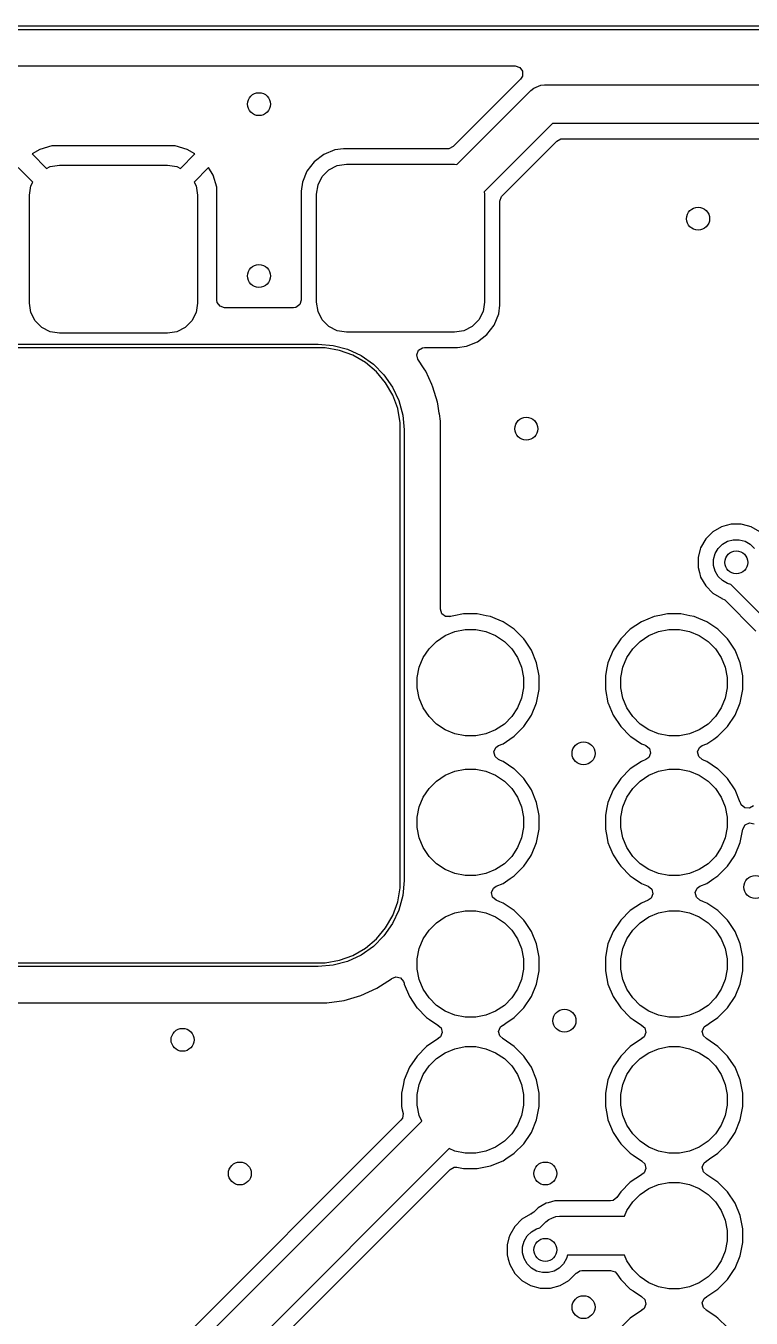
# Model space of a CAD drawing. Header units: inches. Extents: x 0.47 to 2.28, y -2.25 to -0.47.
# Drawn here: x 1.337 to 1.71, y -1.138 to -0.471 of the extents above; entities that cross this region are included whole.
import ezdxf

# ---------------------------------------------------------------- set-up
doc = ezdxf.new("R2010")
doc.units = ezdxf.units.IN
doc.header["$MEASUREMENT"] = 0
doc.layers.add('F.Cu', color=13, linetype='CONTINUOUS', true_color=0xc83434)

msp = doc.modelspace()

# ---------------------------------------------------------------- linework, layer by layer
at = {"layer": 'F.Cu', "linetype": 'CONTINUOUS'}
for p, q in [((0.62992, -0.47146), (2.12598, -0.47146)), ((2.12598, -0.47343), (0.62992, -0.47343)), ((0.92503, -0.49215), (1.58878, -0.49215)), ((1.58878, -0.49215), (1.5911, -0.4929)), ((1.5911, -0.4929), (1.59253, -0.49487)), ((1.59157, -0.49888), (1.58962, -0.50082)), ((1.59253, -0.49731), (1.59157, -0.49888)), ((1.59253, -0.49487), (1.59253, -0.49731)), ((1.58962, -0.50082), (1.55676, -0.53368)), ((1.55869, -0.54291), (1.59687, -0.50474)), ((1.58962, -0.50082), (1.58962, -0.50082)), ((1.58962, -0.50082), (1.58962, -0.50082)), ((1.59687, -0.50474), (1.59838, -0.5035)), ((1.59838, -0.5035), (1.60199, -0.502)), ((1.60199, -0.502), (1.60394, -0.50181)), ((1.60394, -0.50181), (1.94882, -0.50181)), ((1.60808, -0.52181), (1.57283, -0.55706)), ((1.94468, -0.52181), (1.60808, -0.52181)), ((1.58206, -0.55899), (1.61019, -0.53086)), ((1.61019, -0.53086), (1.61237, -0.52975)), ((1.61237, -0.52975), (1.61298, -0.5297)), ((1.61298, -0.5297), (1.93977, -0.5297)), ((1.34367, -0.53514), (1.33972, -0.53748)), ((1.33972, -0.53748), (1.34719, -0.54495)), ((1.34985, -0.53335), (1.34367, -0.53514)), ((1.34367, -0.53514), (1.34367, -0.53514)), ((1.3513, -0.53323), (1.34985, -0.53335)), ((1.34985, -0.53335), (1.34985, -0.53335)), ((1.41212, -0.53323), (1.3513, -0.53323)), ((1.3513, -0.53323), (1.3513, -0.53323)), ((1.41356, -0.53335), (1.41212, -0.53323)), ((1.41974, -0.53514), (1.41356, -0.53335)), ((1.41356, -0.53335), (1.41356, -0.53335)), ((1.41622, -0.54495), (1.4237, -0.53748)), ((1.4237, -0.53748), (1.41974, -0.53514)), ((1.41974, -0.53514), (1.41974, -0.53514)), ((1.49009, -0.53779), (1.48521, -0.54154)), ((1.49577, -0.53544), (1.49009, -0.53779)), ((1.50034, -0.53484), (1.49577, -0.53544)), ((1.55397, -0.53484), (1.50034, -0.53484)), ((1.55459, -0.53479), (1.55397, -0.53484)), ((1.55676, -0.53368), (1.55459, -0.53479)), ((1.34012, -0.55203), (1.33265, -0.54455)), ((1.34719, -0.54495), (1.34909, -0.54399)), ((1.34909, -0.54399), (1.35387, -0.54323)), ((1.35387, -0.54323), (1.40955, -0.54323)), ((1.40955, -0.54323), (1.41433, -0.54399)), ((1.41433, -0.54399), (1.41622, -0.54495)), ((1.43077, -0.54455), (1.42329, -0.55203)), ((1.43311, -0.5485), (1.43077, -0.54455)), ((1.48521, -0.54154), (1.48146, -0.54642)), ((1.48521, -0.54154), (1.48521, -0.54154)), ((1.48936, -0.54911), (1.49278, -0.54569)), ((1.49278, -0.54569), (1.49709, -0.54349)), ((1.49709, -0.54349), (1.50187, -0.54273)), ((1.50187, -0.54273), (1.55755, -0.54273)), ((1.55755, -0.54273), (1.55869, -0.54291)), ((1.33916, -0.55392), (1.34012, -0.55203)), ((1.42329, -0.55203), (1.42426, -0.55392)), ((1.4349, -0.55468), (1.43311, -0.5485)), ((1.47911, -0.5521), (1.47851, -0.55667)), ((1.48146, -0.54642), (1.47911, -0.5521)), ((1.48716, -0.55342), (1.48936, -0.54911)), ((1.3384, -0.5587), (1.33916, -0.55392)), ((1.3384, -0.61438), (1.3384, -0.5587)), ((1.42426, -0.55392), (1.42502, -0.5587)), ((1.42502, -0.5587), (1.42502, -0.61438)), ((1.43502, -0.55613), (1.4349, -0.55468)), ((1.4349, -0.55468), (1.4349, -0.55468)), ((1.43502, -0.61281), (1.43502, -0.55613)), ((1.43502, -0.55613), (1.43502, -0.55613)), ((1.47851, -0.55667), (1.47851, -0.61281)), ((1.4864, -0.5582), (1.48716, -0.55342)), ((1.4864, -0.61388), (1.4864, -0.5582)), ((1.57283, -0.55706), (1.57302, -0.5582)), ((1.57302, -0.5582), (1.57302, -0.61388)), ((1.58091, -0.56178), (1.58166, -0.55946)), ((1.58166, -0.55946), (1.58206, -0.55899)), ((1.58091, -0.57135), (1.58091, -0.56178)), ((1.58091, -0.61541), (1.58091, -0.57135)), ((1.43521, -0.61403), (1.43502, -0.61281)), ((1.47851, -0.61281), (1.47775, -0.61513)), ((1.33916, -0.61916), (1.3384, -0.61438)), ((1.34136, -0.62347), (1.33916, -0.61916)), ((1.42426, -0.61916), (1.42206, -0.62347)), ((1.42502, -0.61438), (1.42426, -0.61916)), ((1.43664, -0.616), (1.43521, -0.61403)), ((1.43896, -0.61675), (1.43664, -0.616)), ((1.47456, -0.61675), (1.43896, -0.61675)), ((1.47578, -0.61656), (1.47456, -0.61675)), ((1.47775, -0.61513), (1.47578, -0.61656)), ((1.48716, -0.61866), (1.4864, -0.61388)), ((1.48936, -0.62297), (1.48716, -0.61866)), ((1.57226, -0.61866), (1.57006, -0.62297)), ((1.57302, -0.61388), (1.57226, -0.61866)), ((1.58031, -0.61998), (1.58091, -0.61541)), ((1.34478, -0.62689), (1.34136, -0.62347)), ((1.42206, -0.62347), (1.41864, -0.62689)), ((1.49278, -0.62639), (1.48936, -0.62297)), ((1.57006, -0.62297), (1.56664, -0.62639)), ((1.57421, -0.63054), (1.57795, -0.62566)), ((1.57795, -0.62566), (1.58031, -0.61998)), ((1.34909, -0.62909), (1.34478, -0.62689)), ((1.35387, -0.62985), (1.34909, -0.62909)), ((1.40955, -0.62985), (1.35387, -0.62985)), ((1.41433, -0.62909), (1.40955, -0.62985)), ((1.41864, -0.62689), (1.41433, -0.62909)), ((1.49709, -0.62859), (1.49278, -0.62639)), ((1.50187, -0.62935), (1.49709, -0.62859)), ((1.55755, -0.62935), (1.50187, -0.62935)), ((1.56233, -0.62859), (1.55755, -0.62935)), ((1.56664, -0.62639), (1.56233, -0.62859)), ((1.56933, -0.63428), (1.57421, -0.63054)), ((1.32185, -0.63547), (1.4872, -0.63547)), ((1.4872, -0.63744), (1.32185, -0.63744)), ((1.4872, -0.63547), (1.4949, -0.63615)), ((1.49091, -0.63744), (1.4872, -0.63744)), ((1.4982, -0.63873), (1.49091, -0.63744)), ((1.4949, -0.63615), (1.50235, -0.63814)), ((1.50516, -0.64126), (1.4982, -0.63873)), ((1.50235, -0.63814), (1.50935, -0.64141)), ((1.53806, -0.64096), (1.53895, -0.63869)), ((1.53895, -0.63869), (1.541, -0.63737)), ((1.541, -0.63737), (1.542, -0.63724)), ((1.542, -0.63724), (1.55908, -0.63724)), ((1.55908, -0.63724), (1.56365, -0.63664)), ((1.56365, -0.63664), (1.56933, -0.63428)), ((1.51157, -0.64496), (1.50516, -0.64126)), ((1.50935, -0.64141), (1.51567, -0.64583)), ((1.51725, -0.64972), (1.51157, -0.64496)), ((1.51567, -0.64583), (1.52113, -0.65129)), ((1.53868, -0.64331), (1.53806, -0.64096)), ((1.54191, -0.64833), (1.53868, -0.64331)), ((1.52201, -0.6554), (1.51725, -0.64972)), ((1.52113, -0.65129), (1.52556, -0.65762)), ((1.54265, -0.64949), (1.54191, -0.64833)), ((1.54577, -0.65632), (1.54265, -0.64949)), ((1.52571, -0.66181), (1.52201, -0.6554)), ((1.52556, -0.65762), (1.52882, -0.66462)), ((1.54639, -0.65769), (1.54577, -0.65632)), ((1.54865, -0.66537), (1.54639, -0.65769)), ((1.52824, -0.66877), (1.52571, -0.66181)), ((1.52882, -0.66462), (1.53082, -0.67207)), ((1.54893, -0.66634), (1.54865, -0.66537)), ((1.52953, -0.67606), (1.52824, -0.66877)), ((1.53082, -0.67207), (1.5315, -0.67976)), ((1.54963, -0.67115), (1.54893, -0.66634)), ((1.54966, -0.67135), (1.54963, -0.67115)), ((1.54968, -0.67151), (1.54966, -0.67135)), ((1.55022, -0.67526), (1.54968, -0.67151)), ((1.52953, -0.67976), (1.52953, -0.67606)), ((1.55022, -0.74544), (1.55022, -0.67526)), ((1.52953, -0.91205), (1.52953, -0.67976)), ((1.5315, -0.67976), (1.5315, -0.91205)), ((1.69066, -0.73226), (1.68699, -0.73593)), ((1.69515, -0.72967), (1.69066, -0.73226)), ((1.69754, -0.72903), (1.69515, -0.72967)), ((1.69515, -0.72967), (1.69515, -0.72967)), ((1.70016, -0.72833), (1.69754, -0.72903)), ((1.70535, -0.72833), (1.70016, -0.72833)), ((1.70853, -0.72918), (1.70535, -0.72833)), ((1.71036, -0.72967), (1.70853, -0.72918)), ((1.71485, -0.73226), (1.71036, -0.72967)), ((1.71036, -0.72967), (1.71036, -0.72967)), ((1.68699, -0.73593), (1.68439, -0.74043)), ((1.69339, -0.74084), (1.69557, -0.73866)), ((1.69557, -0.73866), (1.69824, -0.73712)), ((1.69824, -0.73712), (1.70121, -0.73632)), ((1.70121, -0.73632), (1.7043, -0.73632)), ((1.7043, -0.73632), (1.70728, -0.73712)), ((1.70728, -0.73712), (1.70995, -0.73866)), ((1.70995, -0.73866), (1.71213, -0.74084)), ((1.55022, -0.7722), (1.55022, -0.74544)), ((1.68419, -0.7412), (1.68305, -0.74544)), ((1.68305, -0.74544), (1.68305, -0.75063)), ((1.68439, -0.74043), (1.68419, -0.7412)), ((1.68439, -0.74043), (1.68439, -0.74043)), ((1.69105, -0.74649), (1.69184, -0.74351)), ((1.69184, -0.74351), (1.69339, -0.74084)), ((1.68305, -0.75063), (1.68375, -0.75325)), ((1.69105, -0.74957), (1.69105, -0.74649)), ((1.69184, -0.75255), (1.69105, -0.74957)), ((1.69339, -0.75522), (1.69184, -0.75255)), ((1.68375, -0.75325), (1.68439, -0.75564)), ((1.68439, -0.75564), (1.68439, -0.75564)), ((1.68439, -0.75564), (1.68699, -0.76013)), ((1.69557, -0.7574), (1.69339, -0.75522)), ((1.69824, -0.75894), (1.69557, -0.7574)), ((1.7, -0.75942), (1.69824, -0.75894)), ((1.68699, -0.76013), (1.68699, -0.76013)), ((1.68699, -0.76013), (1.69066, -0.7638)), ((1.69066, -0.7638), (1.69066, -0.7638)), ((1.69066, -0.7638), (1.69515, -0.76639)), ((1.72114, -0.78055), (1.7, -0.75942)), ((1.55092, -0.77445), (1.55022, -0.7722)), ((1.69515, -0.76639), (1.69515, -0.76639)), ((1.69515, -0.76639), (1.69515, -0.76639)), ((1.69515, -0.76639), (1.69515, -0.76639)), ((1.69515, -0.76639), (1.69539, -0.76649)), ((1.69539, -0.76649), (1.69536, -0.76655)), ((1.69536, -0.76655), (1.6968, -0.76738)), ((1.6968, -0.76738), (1.71283, -0.78342)), ((1.55287, -0.77592), (1.55092, -0.77445)), ((1.55517, -0.77597), (1.55287, -0.77592)), ((1.55518, -0.77599), (1.55517, -0.77597)), ((1.55527, -0.77597), (1.55518, -0.77599)), ((1.5553, -0.77597), (1.55527, -0.77597)), ((1.55537, -0.77595), (1.5553, -0.77597)), ((1.55716, -0.77559), (1.55537, -0.77595)), ((1.56222, -0.77459), (1.55716, -0.77559)), ((1.5692, -0.77459), (1.56222, -0.77459)), ((1.57375, -0.77549), (1.5692, -0.77459)), ((1.57605, -0.77595), (1.57375, -0.77549)), ((1.57839, -0.77692), (1.57605, -0.77595)), ((1.57605, -0.77595), (1.57605, -0.77595)), ((1.57605, -0.77595), (1.57605, -0.77595)), ((1.5825, -0.77862), (1.57839, -0.77692)), ((1.58829, -0.78249), (1.5825, -0.77862)), ((1.5825, -0.77862), (1.5825, -0.77862)), ((1.65392, -0.77862), (1.64811, -0.7825)), ((1.66037, -0.77595), (1.65392, -0.77862)), ((1.65392, -0.77862), (1.65392, -0.77862)), ((1.66332, -0.77536), (1.66037, -0.77595)), ((1.66722, -0.77459), (1.66332, -0.77536)), ((1.6742, -0.77459), (1.66722, -0.77459)), ((1.67875, -0.77549), (1.6742, -0.77459)), ((1.68105, -0.77595), (1.67875, -0.77549)), ((1.68339, -0.77692), (1.68105, -0.77595)), ((1.68105, -0.77595), (1.68105, -0.77595)), ((1.68105, -0.77595), (1.68105, -0.77595)), ((1.6875, -0.77862), (1.68339, -0.77692)), ((1.69329, -0.78249), (1.6875, -0.77862)), ((1.6875, -0.77862), (1.6875, -0.77862)), ((1.54823, -0.78874), (1.55272, -0.78573)), ((1.55272, -0.78573), (1.55771, -0.78367)), ((1.55771, -0.78367), (1.56301, -0.78261)), ((1.56301, -0.78261), (1.56841, -0.78261)), ((1.56841, -0.78261), (1.57371, -0.78367)), ((1.57371, -0.78367), (1.5787, -0.78573)), ((1.5787, -0.78573), (1.58319, -0.78874)), ((1.58831, -0.7825), (1.58829, -0.78249)), ((1.59325, -0.78744), (1.58831, -0.7825)), ((1.64811, -0.7825), (1.64317, -0.78744)), ((1.64811, -0.7825), (1.64811, -0.7825)), ((1.65323, -0.78874), (1.65772, -0.78573)), ((1.65772, -0.78573), (1.66271, -0.78367)), ((1.66271, -0.78367), (1.66801, -0.78261)), ((1.66801, -0.78261), (1.67341, -0.78261)), ((1.67341, -0.78261), (1.67871, -0.78367)), ((1.67871, -0.78367), (1.6837, -0.78573)), ((1.6837, -0.78573), (1.68819, -0.78874)), ((1.69331, -0.7825), (1.69329, -0.78249)), ((1.69825, -0.78744), (1.69331, -0.7825)), ((1.5414, -0.79705), (1.54441, -0.79256)), ((1.54441, -0.79256), (1.54823, -0.78874)), ((1.58319, -0.78874), (1.58701, -0.79256)), ((1.58701, -0.79256), (1.59001, -0.79705)), ((1.59408, -0.78869), (1.59325, -0.78744)), ((1.59713, -0.79325), (1.59408, -0.78869)), ((1.64317, -0.78744), (1.63929, -0.79325)), ((1.64317, -0.78744), (1.64317, -0.78744)), ((1.6464, -0.79705), (1.64941, -0.79256)), ((1.64941, -0.79256), (1.65323, -0.78874)), ((1.68819, -0.78874), (1.69201, -0.79256)), ((1.69201, -0.79256), (1.69501, -0.79705)), ((1.69908, -0.78869), (1.69825, -0.78744)), ((1.70213, -0.79325), (1.69908, -0.78869)), ((1.53934, -0.80204), (1.5414, -0.79705)), ((1.59001, -0.79705), (1.59208, -0.80204)), ((1.5998, -0.7997), (1.59713, -0.79325)), ((1.59713, -0.79325), (1.59713, -0.79325)), ((1.59713, -0.79325), (1.59713, -0.79325)), ((1.63929, -0.79325), (1.63662, -0.7997)), ((1.63929, -0.79325), (1.63929, -0.79325)), ((1.64434, -0.80204), (1.6464, -0.79705)), ((1.69501, -0.79705), (1.69708, -0.80204)), ((1.7048, -0.7997), (1.70213, -0.79325)), ((1.70213, -0.79325), (1.70213, -0.79325)), ((1.70213, -0.79325), (1.70213, -0.79325)), ((1.53828, -0.80734), (1.53934, -0.80204)), ((1.59208, -0.80204), (1.59313, -0.80734)), ((1.60116, -0.80655), (1.5998, -0.7997)), ((1.63593, -0.80314), (1.63526, -0.80655)), ((1.63662, -0.7997), (1.63593, -0.80314)), ((1.64328, -0.80734), (1.64434, -0.80204)), ((1.69708, -0.80204), (1.69813, -0.80734)), ((1.70616, -0.80655), (1.7048, -0.7997)), ((1.53828, -0.81274), (1.53828, -0.80734)), ((1.59313, -0.80734), (1.59313, -0.81274)), ((1.60116, -0.81353), (1.60116, -0.80655)), ((1.63526, -0.80655), (1.63526, -0.81353)), ((1.64328, -0.81274), (1.64328, -0.80734)), ((1.69813, -0.80734), (1.69813, -0.81274)), ((1.70616, -0.81353), (1.70616, -0.80655)), ((1.53934, -0.81804), (1.53828, -0.81274)), ((1.5414, -0.82303), (1.53934, -0.81804)), ((1.59208, -0.81804), (1.59001, -0.82303)), ((1.59313, -0.81274), (1.59208, -0.81804)), ((1.5998, -0.82038), (1.60116, -0.81353)), ((1.63526, -0.81353), (1.63662, -0.82038)), ((1.64434, -0.81804), (1.64328, -0.81274)), ((1.6464, -0.82303), (1.64434, -0.81804)), ((1.69708, -0.81804), (1.69501, -0.82303)), ((1.69813, -0.81274), (1.69708, -0.81804)), ((1.7048, -0.82038), (1.70616, -0.81353)), ((1.54441, -0.82752), (1.5414, -0.82303)), ((1.59001, -0.82303), (1.58701, -0.82752)), ((1.59713, -0.82683), (1.5998, -0.82038)), ((1.63662, -0.82038), (1.63668, -0.82052)), ((1.63668, -0.82052), (1.63929, -0.82683)), ((1.64941, -0.82752), (1.6464, -0.82303)), ((1.69501, -0.82303), (1.69201, -0.82752)), ((1.70213, -0.82683), (1.7048, -0.82038)), ((1.54823, -0.83134), (1.54441, -0.82752)), ((1.55272, -0.83434), (1.54823, -0.83134)), ((1.58319, -0.83134), (1.5787, -0.83434)), ((1.58701, -0.82752), (1.58319, -0.83134)), ((1.59325, -0.83264), (1.59713, -0.82683)), ((1.63929, -0.82683), (1.63929, -0.82683)), ((1.63929, -0.82683), (1.64316, -0.83262)), ((1.64316, -0.83262), (1.64317, -0.83264)), ((1.65323, -0.83134), (1.64941, -0.82752)), ((1.65772, -0.83434), (1.65323, -0.83134)), ((1.68819, -0.83134), (1.6837, -0.83434)), ((1.69201, -0.82752), (1.68819, -0.83134)), ((1.69825, -0.83264), (1.70213, -0.82683)), ((1.55771, -0.83641), (1.55272, -0.83434)), ((1.56301, -0.83747), (1.55771, -0.83641)), ((1.56841, -0.83747), (1.56301, -0.83747)), ((1.57371, -0.83641), (1.56841, -0.83747)), ((1.5787, -0.83434), (1.57371, -0.83641)), ((1.5825, -0.84146), (1.5861, -0.83906)), ((1.5861, -0.83906), (1.58831, -0.83758)), ((1.58831, -0.83758), (1.59325, -0.83264)), ((1.64317, -0.83264), (1.64811, -0.83758)), ((1.64811, -0.83758), (1.64845, -0.83781)), ((1.64845, -0.83781), (1.65392, -0.84146)), ((1.66271, -0.83641), (1.65772, -0.83434)), ((1.66801, -0.83747), (1.66271, -0.83641)), ((1.67341, -0.83747), (1.66801, -0.83747)), ((1.67871, -0.83641), (1.67341, -0.83747)), ((1.6837, -0.83434), (1.67871, -0.83641)), ((1.6875, -0.84146), (1.6911, -0.83906)), ((1.6911, -0.83906), (1.69331, -0.83758)), ((1.69331, -0.83758), (1.69825, -0.83264)), ((1.57781, -0.84573), (1.57874, -0.84348)), ((1.57838, -0.8481), (1.57781, -0.84573)), ((1.57874, -0.84348), (1.58023, -0.8424)), ((1.58023, -0.8424), (1.5825, -0.84146)), ((1.5825, -0.84146), (1.5825, -0.84146)), ((1.5825, -0.84146), (1.5825, -0.84146)), ((1.65392, -0.84146), (1.65392, -0.84146)), ((1.65392, -0.84146), (1.65392, -0.84146)), ((1.65392, -0.84146), (1.6555, -0.84211)), ((1.6555, -0.84211), (1.65618, -0.8424)), ((1.65618, -0.8424), (1.65804, -0.84398)), ((1.65804, -0.84398), (1.65861, -0.84635)), ((1.68281, -0.84573), (1.68374, -0.84348)), ((1.68338, -0.8481), (1.68281, -0.84573)), ((1.68374, -0.84348), (1.68523, -0.8424)), ((1.68523, -0.8424), (1.6875, -0.84146)), ((1.6875, -0.84146), (1.6875, -0.84146)), ((1.6875, -0.84146), (1.6875, -0.84146)), ((1.58023, -0.84968), (1.57838, -0.8481)), ((1.5812, -0.85008), (1.58023, -0.84968)), ((1.5825, -0.85062), (1.5812, -0.85008)), ((1.58812, -0.85438), (1.5825, -0.85062)), ((1.5825, -0.85062), (1.5825, -0.85062)), ((1.65392, -0.85062), (1.64811, -0.8545)), ((1.65618, -0.84968), (1.65392, -0.85062)), ((1.65392, -0.85062), (1.65392, -0.85062)), ((1.65767, -0.8486), (1.65618, -0.84968)), ((1.65861, -0.84635), (1.65767, -0.8486)), ((1.68523, -0.84968), (1.68338, -0.8481)), ((1.6862, -0.85008), (1.68523, -0.84968)), ((1.6875, -0.85062), (1.6862, -0.85008)), ((1.69312, -0.85438), (1.6875, -0.85062)), ((1.6875, -0.85062), (1.6875, -0.85062)), ((1.54823, -0.86074), (1.55272, -0.85773)), ((1.55272, -0.85773), (1.55771, -0.85567)), ((1.55771, -0.85567), (1.56301, -0.85461)), ((1.56301, -0.85461), (1.56841, -0.85461)), ((1.56841, -0.85461), (1.57371, -0.85567)), ((1.57371, -0.85567), (1.5787, -0.85773)), ((1.5787, -0.85773), (1.58319, -0.86074)), ((1.58831, -0.8545), (1.58812, -0.85438)), ((1.59325, -0.85944), (1.58831, -0.8545)), ((1.64811, -0.8545), (1.64317, -0.85944)), ((1.64811, -0.8545), (1.64811, -0.8545)), ((1.65323, -0.86074), (1.65772, -0.85773)), ((1.65772, -0.85773), (1.66271, -0.85567)), ((1.66271, -0.85567), (1.66801, -0.85461)), ((1.66801, -0.85461), (1.67341, -0.85461)), ((1.67341, -0.85461), (1.67871, -0.85567)), ((1.67871, -0.85567), (1.6837, -0.85773)), ((1.6837, -0.85773), (1.68819, -0.86074)), ((1.69331, -0.8545), (1.69312, -0.85438)), ((1.69825, -0.85944), (1.69331, -0.8545)), ((1.5414, -0.86905), (1.54441, -0.86456)), ((1.54441, -0.86456), (1.54823, -0.86074)), ((1.58319, -0.86074), (1.58701, -0.86456)), ((1.58701, -0.86456), (1.59001, -0.86905)), ((1.59713, -0.86525), (1.59325, -0.85944)), ((1.59325, -0.85944), (1.59325, -0.85944)), ((1.5998, -0.8717), (1.59713, -0.86525)), ((1.59713, -0.86525), (1.59713, -0.86525)), ((1.59713, -0.86525), (1.59713, -0.86525)), ((1.63929, -0.86525), (1.63662, -0.8717)), ((1.64317, -0.85944), (1.63929, -0.86525)), ((1.63929, -0.86525), (1.63929, -0.86525)), ((1.64317, -0.85944), (1.64317, -0.85944)), ((1.6464, -0.86905), (1.64941, -0.86456)), ((1.64941, -0.86456), (1.65323, -0.86074)), ((1.68819, -0.86074), (1.69201, -0.86456)), ((1.69201, -0.86456), (1.69501, -0.86905)), ((1.70213, -0.86525), (1.69825, -0.85944)), ((1.69825, -0.85944), (1.69825, -0.85944)), ((1.7048, -0.8717), (1.70213, -0.86525)), ((1.70213, -0.86525), (1.70213, -0.86525)), ((1.70213, -0.86525), (1.70213, -0.86525)), ((1.53934, -0.87404), (1.5414, -0.86905)), ((1.59001, -0.86905), (1.59208, -0.87404)), ((1.60116, -0.87855), (1.5998, -0.8717)), ((1.63662, -0.8717), (1.63593, -0.87514)), ((1.64434, -0.87404), (1.6464, -0.86905)), ((1.69501, -0.86905), (1.69708, -0.87404)), ((1.70486, -0.87188), (1.7048, -0.8717)), ((1.7048, -0.8717), (1.7048, -0.8717)), ((1.70487, -0.87188), (1.70486, -0.87188)), ((1.70526, -0.8729), (1.70487, -0.87188)), ((1.53828, -0.87934), (1.53934, -0.87404)), ((1.59208, -0.87404), (1.59313, -0.87934)), ((1.60116, -0.88553), (1.60116, -0.87855)), ((1.63593, -0.87514), (1.63526, -0.87855)), ((1.63526, -0.87855), (1.63526, -0.88553)), ((1.64328, -0.87934), (1.64434, -0.87404)), ((1.69708, -0.87404), (1.69813, -0.87934)), ((1.70708, -0.87452), (1.70526, -0.8729)), ((1.70951, -0.87475), (1.70708, -0.87452)), ((1.71161, -0.87352), (1.70951, -0.87475)), ((1.53828, -0.88474), (1.53828, -0.87934)), ((1.53934, -0.89004), (1.53828, -0.88474)), ((1.59313, -0.88474), (1.59208, -0.89004)), ((1.59313, -0.87934), (1.59313, -0.88474)), ((1.5998, -0.89238), (1.60116, -0.88553)), ((1.63526, -0.88553), (1.63616, -0.89008)), ((1.64328, -0.88474), (1.64328, -0.87934)), ((1.64434, -0.89004), (1.64328, -0.88474)), ((1.69813, -0.88474), (1.69708, -0.89004)), ((1.69813, -0.87934), (1.69813, -0.88474)), ((1.7048, -0.89238), (1.70616, -0.88553)), ((1.70616, -0.88553), (1.70618, -0.88544)), ((1.70616, -0.88553), (1.70616, -0.88553)), ((1.70618, -0.88544), (1.70737, -0.88331)), ((1.70737, -0.88331), (1.70958, -0.88229)), ((1.70958, -0.88229), (1.71197, -0.88277)), ((1.5414, -0.89503), (1.53934, -0.89004)), ((1.59208, -0.89004), (1.59001, -0.89503)), ((1.59713, -0.89883), (1.5998, -0.89238)), ((1.63616, -0.89008), (1.63662, -0.89238)), ((1.63662, -0.89238), (1.63662, -0.89238)), ((1.63662, -0.89238), (1.63662, -0.89238)), ((1.63662, -0.89238), (1.63744, -0.89437)), ((1.6464, -0.89503), (1.64434, -0.89004)), ((1.69708, -0.89004), (1.69501, -0.89503)), ((1.70213, -0.89883), (1.7048, -0.89238)), ((1.54441, -0.89952), (1.5414, -0.89503)), ((1.59001, -0.89503), (1.58701, -0.89952)), ((1.59662, -0.89959), (1.59713, -0.89883)), ((1.59713, -0.89883), (1.59713, -0.89883)), ((1.59713, -0.89883), (1.59713, -0.89883)), ((1.63744, -0.89437), (1.63929, -0.89883)), ((1.63929, -0.89883), (1.63929, -0.89883)), ((1.63929, -0.89883), (1.64225, -0.90326)), ((1.64941, -0.89952), (1.6464, -0.89503)), ((1.69501, -0.89503), (1.69201, -0.89952)), ((1.70162, -0.89959), (1.70213, -0.89883)), ((1.70213, -0.89883), (1.70213, -0.89883)), ((1.70213, -0.89883), (1.70213, -0.89883)), ((1.54823, -0.90334), (1.54441, -0.89952)), ((1.55272, -0.90634), (1.54823, -0.90334)), ((1.58319, -0.90334), (1.5787, -0.90634)), ((1.58701, -0.89952), (1.58319, -0.90334)), ((1.58831, -0.90958), (1.59325, -0.90464)), ((1.59325, -0.90464), (1.59662, -0.89959)), ((1.64225, -0.90326), (1.64317, -0.90464)), ((1.64317, -0.90464), (1.64811, -0.90958)), ((1.65323, -0.90334), (1.64941, -0.89952)), ((1.65772, -0.90634), (1.65323, -0.90334)), ((1.68819, -0.90334), (1.6837, -0.90634)), ((1.69201, -0.89952), (1.68819, -0.90334)), ((1.69331, -0.90958), (1.69825, -0.90464)), ((1.69825, -0.90464), (1.70162, -0.89959)), ((1.52953, -0.91575), (1.52953, -0.91205)), ((1.5315, -0.91205), (1.53082, -0.91974)), ((1.55771, -0.90841), (1.55272, -0.90634)), ((1.56301, -0.90947), (1.55771, -0.90841)), ((1.56841, -0.90947), (1.56301, -0.90947)), ((1.57371, -0.90841), (1.56841, -0.90947)), ((1.5787, -0.90634), (1.57371, -0.90841)), ((1.5825, -0.91346), (1.58615, -0.91102)), ((1.58615, -0.91102), (1.58831, -0.90958)), ((1.64811, -0.90958), (1.64956, -0.91055)), ((1.64956, -0.91055), (1.65392, -0.91346)), ((1.66271, -0.90841), (1.65772, -0.90634)), ((1.66801, -0.90947), (1.66271, -0.90841)), ((1.67341, -0.90947), (1.66801, -0.90947)), ((1.67871, -0.90841), (1.67341, -0.90947)), ((1.6837, -0.90634), (1.67871, -0.90841)), ((1.6875, -0.91346), (1.69115, -0.91102)), ((1.69115, -0.91102), (1.69331, -0.90958)), ((1.52824, -0.92304), (1.52953, -0.91575)), ((1.5766, -0.91823), (1.57754, -0.91598)), ((1.57717, -0.9206), (1.5766, -0.91823)), ((1.57754, -0.91598), (1.57903, -0.9149)), ((1.57903, -0.9149), (1.5825, -0.91346)), ((1.5825, -0.91346), (1.5825, -0.91346)), ((1.5825, -0.91346), (1.5825, -0.91346)), ((1.65392, -0.91346), (1.65392, -0.91346)), ((1.65392, -0.91346), (1.65392, -0.91346)), ((1.65392, -0.91346), (1.65739, -0.9149)), ((1.65739, -0.9149), (1.65924, -0.91648)), ((1.65981, -0.91885), (1.65888, -0.9211)), ((1.65924, -0.91648), (1.65981, -0.91885)), ((1.6816, -0.91823), (1.68254, -0.91598)), ((1.68217, -0.9206), (1.6816, -0.91823)), ((1.68254, -0.91598), (1.68403, -0.9149)), ((1.68403, -0.9149), (1.6875, -0.91346)), ((1.6875, -0.91346), (1.6875, -0.91346)), ((1.6875, -0.91346), (1.6875, -0.91346)), ((1.52571, -0.93), (1.52824, -0.92304)), ((1.53082, -0.91974), (1.52882, -0.9272)), ((1.57903, -0.92218), (1.57717, -0.9206)), ((1.5809, -0.92296), (1.57903, -0.92218)), ((1.5825, -0.92362), (1.5809, -0.92296)), ((1.5872, -0.92676), (1.5825, -0.92362)), ((1.5825, -0.92362), (1.5825, -0.92362)), ((1.65392, -0.92362), (1.64811, -0.9275)), ((1.65739, -0.92218), (1.65392, -0.92362)), ((1.65392, -0.92362), (1.65392, -0.92362)), ((1.65888, -0.9211), (1.65739, -0.92218)), ((1.68403, -0.92218), (1.68217, -0.9206)), ((1.6859, -0.92296), (1.68403, -0.92218)), ((1.6875, -0.92362), (1.6859, -0.92296)), ((1.6922, -0.92676), (1.6875, -0.92362)), ((1.6875, -0.92362), (1.6875, -0.92362)), ((1.52201, -0.93642), (1.52571, -0.93)), ((1.52882, -0.9272), (1.52556, -0.93419)), ((1.54823, -0.93374), (1.55272, -0.93073)), ((1.55272, -0.93073), (1.55771, -0.92867)), ((1.55771, -0.92867), (1.56301, -0.92761)), ((1.56301, -0.92761), (1.56841, -0.92761)), ((1.56841, -0.92761), (1.57371, -0.92867)), ((1.57371, -0.92867), (1.5787, -0.93073)), ((1.5787, -0.93073), (1.58319, -0.93374)), ((1.58831, -0.9275), (1.5872, -0.92676)), ((1.59325, -0.93244), (1.58831, -0.9275)), ((1.59403, -0.93361), (1.59325, -0.93244)), ((1.64317, -0.93244), (1.63929, -0.93825)), ((1.64811, -0.9275), (1.64317, -0.93244)), ((1.64317, -0.93244), (1.64317, -0.93244)), ((1.64811, -0.9275), (1.64811, -0.9275)), ((1.65323, -0.93374), (1.65772, -0.93073)), ((1.65772, -0.93073), (1.66271, -0.92867)), ((1.66271, -0.92867), (1.66801, -0.92761)), ((1.66801, -0.92761), (1.67341, -0.92761)), ((1.67341, -0.92761), (1.67871, -0.92867)), ((1.67871, -0.92867), (1.6837, -0.93073)), ((1.6837, -0.93073), (1.68819, -0.93374)), ((1.69331, -0.9275), (1.6922, -0.92676)), ((1.69825, -0.93244), (1.69331, -0.9275)), ((1.69903, -0.93361), (1.69825, -0.93244)), ((1.51725, -0.94209), (1.52201, -0.93642)), ((1.52556, -0.93419), (1.52113, -0.94052)), ((1.5414, -0.94205), (1.54441, -0.93756)), ((1.54441, -0.93756), (1.54823, -0.93374)), ((1.58319, -0.93374), (1.58701, -0.93756)), ((1.58701, -0.93756), (1.59001, -0.94205)), ((1.59713, -0.93825), (1.59403, -0.93361)), ((1.5998, -0.9447), (1.59713, -0.93825)), ((1.59713, -0.93825), (1.59713, -0.93825)), ((1.59713, -0.93825), (1.59713, -0.93825)), ((1.63929, -0.93825), (1.63662, -0.9447)), ((1.63929, -0.93825), (1.63929, -0.93825)), ((1.6464, -0.94205), (1.64941, -0.93756)), ((1.64941, -0.93756), (1.65323, -0.93374)), ((1.68819, -0.93374), (1.69201, -0.93756)), ((1.69201, -0.93756), (1.69501, -0.94205)), ((1.70213, -0.93825), (1.69903, -0.93361)), ((1.7048, -0.9447), (1.70213, -0.93825)), ((1.70213, -0.93825), (1.70213, -0.93825)), ((1.70213, -0.93825), (1.70213, -0.93825)), ((1.51157, -0.94685), (1.51725, -0.94209)), ((1.52113, -0.94052), (1.51567, -0.94598)), ((1.53934, -0.94704), (1.5414, -0.94205)), ((1.59001, -0.94205), (1.59208, -0.94704)), ((1.60116, -0.95155), (1.5998, -0.9447)), ((1.63662, -0.9447), (1.63626, -0.94648)), ((1.64434, -0.94704), (1.6464, -0.94205)), ((1.69501, -0.94205), (1.69708, -0.94704)), ((1.70616, -0.95155), (1.7048, -0.9447)), ((1.4982, -0.95308), (1.50516, -0.95055)), ((1.50935, -0.9504), (1.50235, -0.95367)), ((1.50516, -0.95055), (1.51157, -0.94685)), ((1.51567, -0.94598), (1.50935, -0.9504)), ((1.53828, -0.95234), (1.53934, -0.94704)), ((1.53828, -0.95774), (1.53828, -0.95234)), ((1.59208, -0.94704), (1.59313, -0.95234)), ((1.59313, -0.95234), (1.59313, -0.95774)), ((1.60116, -0.95853), (1.60116, -0.95155)), ((1.63626, -0.94648), (1.63526, -0.95155)), ((1.63526, -0.95155), (1.63526, -0.95853)), ((1.64328, -0.95234), (1.64434, -0.94704)), ((1.64328, -0.95774), (1.64328, -0.95234)), ((1.69708, -0.94704), (1.69813, -0.95234)), ((1.69813, -0.95234), (1.69813, -0.95774)), ((1.70616, -0.95853), (1.70616, -0.95155)), ((1.32185, -0.95437), (1.4872, -0.95437)), ((1.4872, -0.95634), (1.32185, -0.95634)), ((1.4872, -0.95437), (1.49091, -0.95437)), ((1.4949, -0.95567), (1.4872, -0.95634)), ((1.49091, -0.95437), (1.4982, -0.95308)), ((1.50235, -0.95367), (1.4949, -0.95567)), ((1.53934, -0.96304), (1.53828, -0.95774)), ((1.59313, -0.95774), (1.59208, -0.96304)), ((1.5998, -0.96538), (1.60116, -0.95853)), ((1.63526, -0.95853), (1.63605, -0.96254)), ((1.64434, -0.96304), (1.64328, -0.95774)), ((1.69813, -0.95774), (1.69708, -0.96304)), ((1.7048, -0.96538), (1.70616, -0.95853)), ((1.51748, -0.96749), (1.52506, -0.96262)), ((1.52506, -0.96262), (1.52518, -0.96254)), ((1.52506, -0.96262), (1.52506, -0.96262)), ((1.52518, -0.96254), (1.5252, -0.96256)), ((1.5252, -0.96256), (1.5273, -0.96167)), ((1.5273, -0.96167), (1.52968, -0.96222)), ((1.52968, -0.96222), (1.53127, -0.96407)), ((1.53127, -0.96407), (1.53151, -0.96483)), ((1.53151, -0.96483), (1.53162, -0.96538)), ((1.53162, -0.96538), (1.53429, -0.97183)), ((1.5414, -0.96803), (1.53934, -0.96304)), ((1.59208, -0.96304), (1.59001, -0.96803)), ((1.59713, -0.97183), (1.5998, -0.96538)), ((1.63605, -0.96254), (1.63662, -0.96538)), ((1.63662, -0.96538), (1.63929, -0.97183)), ((1.6464, -0.96803), (1.64434, -0.96304)), ((1.69708, -0.96304), (1.69501, -0.96803)), ((1.70213, -0.97183), (1.7048, -0.96538)), ((1.50235, -0.97327), (1.50928, -0.97124)), ((1.50928, -0.97124), (1.51748, -0.96749)), ((1.53429, -0.97183), (1.53429, -0.97183)), ((1.53429, -0.97183), (1.53816, -0.97762)), ((1.54441, -0.97252), (1.5414, -0.96803)), ((1.59001, -0.96803), (1.58701, -0.97252)), ((1.59325, -0.97764), (1.59713, -0.97183)), ((1.63929, -0.97183), (1.63929, -0.97183)), ((1.63929, -0.97183), (1.64316, -0.97762)), ((1.64941, -0.97252), (1.6464, -0.96803)), ((1.69501, -0.96803), (1.69201, -0.97252)), ((1.69825, -0.97764), (1.70213, -0.97183)), ((1.31734, -0.97506), (1.49171, -0.97506)), ((1.49171, -0.97506), (1.50063, -0.97378)), ((1.50063, -0.97378), (1.50235, -0.97327)), ((1.50063, -0.97378), (1.50063, -0.97378)), ((1.50063, -0.97378), (1.50063, -0.97378)), ((1.53816, -0.97762), (1.53817, -0.97764)), ((1.53817, -0.97764), (1.54311, -0.98258)), ((1.54823, -0.97634), (1.54441, -0.97252)), ((1.55272, -0.97934), (1.54823, -0.97634)), ((1.58319, -0.97634), (1.5787, -0.97934)), ((1.58701, -0.97252), (1.58319, -0.97634)), ((1.58831, -0.98258), (1.59325, -0.97764)), ((1.64316, -0.97762), (1.64317, -0.97764)), ((1.64317, -0.97764), (1.64811, -0.98258)), ((1.65323, -0.97634), (1.64941, -0.97252)), ((1.65772, -0.97934), (1.65323, -0.97634)), ((1.68819, -0.97634), (1.6837, -0.97934)), ((1.69201, -0.97252), (1.68819, -0.97634)), ((1.69331, -0.98258), (1.69825, -0.97764)), ((1.54311, -0.98258), (1.54456, -0.98355)), ((1.54456, -0.98355), (1.54892, -0.98646)), ((1.55771, -0.98141), (1.55272, -0.97934)), ((1.56301, -0.98247), (1.55771, -0.98141)), ((1.56841, -0.98247), (1.56301, -0.98247)), ((1.57371, -0.98141), (1.56841, -0.98247)), ((1.5787, -0.97934), (1.57371, -0.98141)), ((1.5825, -0.98646), (1.58397, -0.98547)), ((1.58397, -0.98547), (1.58831, -0.98258)), ((1.64811, -0.98258), (1.64956, -0.98355)), ((1.64956, -0.98355), (1.65392, -0.98646)), ((1.66271, -0.98141), (1.65772, -0.97934)), ((1.66801, -0.98247), (1.66271, -0.98141)), ((1.67341, -0.98247), (1.66801, -0.98247)), ((1.67871, -0.98141), (1.67341, -0.98247)), ((1.6837, -0.97934), (1.67871, -0.98141)), ((1.6875, -0.98646), (1.68897, -0.98547)), ((1.68897, -0.98547), (1.69331, -0.98258)), ((1.54892, -0.98646), (1.54909, -0.98655)), ((1.54909, -0.98655), (1.54904, -0.98663)), ((1.54904, -0.98663), (1.55062, -0.98798)), ((1.55119, -0.99035), (1.55026, -0.9926)), ((1.55062, -0.98798), (1.55119, -0.99035)), ((1.58023, -0.98973), (1.58116, -0.98748)), ((1.5808, -0.9921), (1.58023, -0.98973)), ((1.58237, -0.99345), (1.5808, -0.9921)), ((1.58116, -0.98748), (1.58236, -0.98661)), ((1.58233, -0.98655), (1.5825, -0.98646)), ((1.58236, -0.98661), (1.58233, -0.98655)), ((1.5825, -0.98646), (1.5825, -0.98646)), ((1.5825, -0.98646), (1.5825, -0.98646)), ((1.5825, -0.98646), (1.5825, -0.98646)), ((1.65392, -0.98646), (1.65409, -0.98655)), ((1.65409, -0.98655), (1.65404, -0.98663)), ((1.65404, -0.98663), (1.65562, -0.98798)), ((1.65619, -0.99035), (1.65526, -0.9926)), ((1.65562, -0.98798), (1.65619, -0.99035)), ((1.68523, -0.98973), (1.68616, -0.98748)), ((1.6858, -0.9921), (1.68523, -0.98973)), ((1.68737, -0.99345), (1.6858, -0.9921)), ((1.68616, -0.98748), (1.68736, -0.98661)), ((1.68733, -0.98655), (1.6875, -0.98646)), ((1.68736, -0.98661), (1.68733, -0.98655)), ((1.6875, -0.98646), (1.6875, -0.98646)), ((1.6875, -0.98646), (1.6875, -0.98646)), ((1.6875, -0.98646), (1.6875, -0.98646)), ((1.54311, -0.9975), (1.53817, -1.00244)), ((1.54892, -0.99362), (1.54311, -0.9975)), ((1.54311, -0.9975), (1.54311, -0.9975)), ((1.54909, -0.99353), (1.54892, -0.99362)), ((1.55026, -0.9926), (1.54906, -0.99347)), ((1.54906, -0.99347), (1.54909, -0.99353)), ((1.55272, -1.00073), (1.55771, -0.99867)), ((1.55771, -0.99867), (1.56301, -0.99761)), ((1.56301, -0.99761), (1.56841, -0.99761)), ((1.56841, -0.99761), (1.57371, -0.99867)), ((1.57371, -0.99867), (1.5787, -1.00073)), ((1.58233, -0.99353), (1.58237, -0.99345)), ((1.5825, -0.99362), (1.58233, -0.99353)), ((1.58829, -0.99749), (1.5825, -0.99362)), ((1.58831, -0.9975), (1.58829, -0.99749)), ((1.59325, -1.00244), (1.58831, -0.9975)), ((1.64811, -0.9975), (1.64317, -1.00244)), ((1.65392, -0.99362), (1.64811, -0.9975)), ((1.64811, -0.9975), (1.64811, -0.9975)), ((1.65409, -0.99353), (1.65392, -0.99362)), ((1.65526, -0.9926), (1.65406, -0.99347)), ((1.65406, -0.99347), (1.65409, -0.99353)), ((1.65772, -1.00073), (1.66271, -0.99867)), ((1.66271, -0.99867), (1.66801, -0.99761)), ((1.66801, -0.99761), (1.67341, -0.99761)), ((1.67341, -0.99761), (1.67871, -0.99867)), ((1.67871, -0.99867), (1.6837, -1.00073)), ((1.68733, -0.99353), (1.68737, -0.99345)), ((1.6875, -0.99362), (1.68733, -0.99353)), ((1.69329, -0.99749), (1.6875, -0.99362)), ((1.69331, -0.9975), (1.69329, -0.99749)), ((1.69825, -1.00244), (1.69331, -0.9975)), ((1.53817, -1.00244), (1.53429, -1.00825)), ((1.53817, -1.00244), (1.53817, -1.00244)), ((1.54441, -1.00756), (1.54823, -1.00374)), ((1.54823, -1.00374), (1.55272, -1.00073)), ((1.5787, -1.00073), (1.58319, -1.00374)), ((1.58319, -1.00374), (1.58701, -1.00756)), ((1.59398, -1.00354), (1.59325, -1.00244)), ((1.59713, -1.00825), (1.59398, -1.00354)), ((1.64317, -1.00244), (1.63929, -1.00825)), ((1.64317, -1.00244), (1.64317, -1.00244)), ((1.64941, -1.00756), (1.65323, -1.00374)), ((1.65323, -1.00374), (1.65772, -1.00073)), ((1.6837, -1.00073), (1.68819, -1.00374)), ((1.68819, -1.00374), (1.69201, -1.00756)), ((1.69898, -1.00354), (1.69825, -1.00244)), ((1.70213, -1.00825), (1.69898, -1.00354)), ((1.53429, -1.00825), (1.53162, -1.0147)), ((1.53429, -1.00825), (1.53429, -1.00825)), ((1.53934, -1.01704), (1.5414, -1.01205)), ((1.5414, -1.01205), (1.54441, -1.00756)), ((1.58701, -1.00756), (1.59001, -1.01205)), ((1.59001, -1.01205), (1.59208, -1.01704)), ((1.5998, -1.0147), (1.59713, -1.00825)), ((1.59713, -1.00825), (1.59713, -1.00825)), ((1.59713, -1.00825), (1.59713, -1.00825)), ((1.63929, -1.00825), (1.63662, -1.0147)), ((1.63929, -1.00825), (1.63929, -1.00825)), ((1.64434, -1.01704), (1.6464, -1.01205)), ((1.6464, -1.01205), (1.64941, -1.00756)), ((1.69201, -1.00756), (1.69501, -1.01205)), ((1.69501, -1.01205), (1.69708, -1.01704)), ((1.7048, -1.0147), (1.70213, -1.00825)), ((1.70213, -1.00825), (1.70213, -1.00825)), ((1.70213, -1.00825), (1.70213, -1.00825)), ((1.53103, -1.01763), (1.53026, -1.02155)), ((1.53162, -1.0147), (1.53103, -1.01763)), ((1.53828, -1.02234), (1.53934, -1.01704)), ((1.59208, -1.01704), (1.59313, -1.02234)), ((1.60116, -1.02155), (1.5998, -1.0147)), ((1.63603, -1.01763), (1.63526, -1.02155)), ((1.63662, -1.0147), (1.63603, -1.01763)), ((1.64328, -1.02234), (1.64434, -1.01704)), ((1.69708, -1.01704), (1.69813, -1.02234)), ((1.70616, -1.02155), (1.7048, -1.0147)), ((1.53026, -1.02155), (1.53026, -1.02853)), ((1.53828, -1.02774), (1.53828, -1.02234)), ((1.59313, -1.02234), (1.59313, -1.02774)), ((1.60116, -1.02853), (1.60116, -1.02155)), ((1.63526, -1.02155), (1.63526, -1.02853)), ((1.64328, -1.02774), (1.64328, -1.02234)), ((1.69813, -1.02234), (1.69813, -1.02774)), ((1.70616, -1.02853), (1.70616, -1.02155)), ((1.53026, -1.02853), (1.53059, -1.03021)), ((1.53059, -1.03021), (1.53095, -1.03202)), ((1.53095, -1.03202), (1.53066, -1.03444)), ((1.53934, -1.03304), (1.53828, -1.02774)), ((1.59313, -1.02774), (1.59208, -1.03304)), ((1.5998, -1.03538), (1.60116, -1.02853)), ((1.63526, -1.02853), (1.63595, -1.03202)), ((1.63595, -1.03202), (1.63662, -1.03538)), ((1.64434, -1.03304), (1.64328, -1.02774)), ((1.69813, -1.02774), (1.69708, -1.03304)), ((1.7048, -1.03538), (1.70616, -1.02853)), ((1.52987, -1.03557), (1.39665, -1.16879)), ((1.40057, -1.17604), (1.54058, -1.03603)), ((1.53066, -1.03444), (1.52987, -1.03557)), ((1.54058, -1.03603), (1.53934, -1.03304)), ((1.59001, -1.03803), (1.58701, -1.04252)), ((1.59208, -1.03304), (1.59001, -1.03803)), ((1.59713, -1.04183), (1.5998, -1.03538)), ((1.63662, -1.03538), (1.63929, -1.04183)), ((1.6464, -1.03803), (1.64434, -1.03304)), ((1.64941, -1.04252), (1.6464, -1.03803)), ((1.69501, -1.03803), (1.69201, -1.04252)), ((1.69708, -1.03304), (1.69501, -1.03803)), ((1.70213, -1.04183), (1.7048, -1.03538)), ((1.58701, -1.04252), (1.58319, -1.04634)), ((1.59325, -1.04764), (1.59676, -1.04237)), ((1.59676, -1.04237), (1.59713, -1.04183)), ((1.59713, -1.04183), (1.59713, -1.04183)), ((1.59713, -1.04183), (1.59713, -1.04183)), ((1.63929, -1.04183), (1.63929, -1.04183)), ((1.63929, -1.04183), (1.64206, -1.04597)), ((1.65323, -1.04634), (1.64941, -1.04252)), ((1.69201, -1.04252), (1.68819, -1.04634)), ((1.69825, -1.04764), (1.70176, -1.04237)), ((1.70176, -1.04237), (1.70213, -1.04183)), ((1.70213, -1.04183), (1.70213, -1.04183)), ((1.70213, -1.04183), (1.70213, -1.04183)), ((1.55472, -1.05017), (1.41764, -1.18725)), ((1.55771, -1.05141), (1.55472, -1.05017)), ((1.56301, -1.05247), (1.55771, -1.05141)), ((1.57371, -1.05141), (1.56841, -1.05247)), ((1.5787, -1.04934), (1.57371, -1.05141)), ((1.58319, -1.04634), (1.5787, -1.04934)), ((1.58831, -1.05258), (1.59325, -1.04764)), ((1.64206, -1.04597), (1.64317, -1.04764)), ((1.64317, -1.04764), (1.64811, -1.05258)), ((1.65772, -1.04934), (1.65323, -1.04634)), ((1.66271, -1.05141), (1.65772, -1.04934)), ((1.66801, -1.05247), (1.66271, -1.05141)), ((1.67871, -1.05141), (1.67341, -1.05247)), ((1.6837, -1.04934), (1.67871, -1.05141)), ((1.68819, -1.04634), (1.6837, -1.04934)), ((1.69331, -1.05258), (1.69825, -1.04764)), ((1.56841, -1.05247), (1.56301, -1.05247)), ((1.57605, -1.05913), (1.5825, -1.05646)), ((1.5825, -1.05646), (1.58397, -1.05547)), ((1.5825, -1.05646), (1.5825, -1.05646)), ((1.5825, -1.05646), (1.5825, -1.05646)), ((1.58397, -1.05547), (1.58831, -1.05258)), ((1.64811, -1.05258), (1.64956, -1.05355)), ((1.64956, -1.05355), (1.65392, -1.05646)), ((1.65392, -1.05646), (1.65409, -1.05655)), ((1.65409, -1.05655), (1.65404, -1.05663)), ((1.65404, -1.05663), (1.65562, -1.05798)), ((1.65562, -1.05798), (1.65619, -1.06035)), ((1.67341, -1.05247), (1.66801, -1.05247)), ((1.68523, -1.05973), (1.68616, -1.05748)), ((1.68616, -1.05748), (1.68736, -1.05661)), ((1.68733, -1.05655), (1.6875, -1.05646)), ((1.68736, -1.05661), (1.68733, -1.05655)), ((1.6875, -1.05646), (1.68897, -1.05547)), ((1.6875, -1.05646), (1.6875, -1.05646)), ((1.6875, -1.05646), (1.6875, -1.05646)), ((1.6875, -1.05646), (1.6875, -1.05646)), ((1.68897, -1.05547), (1.69331, -1.05258)), ((1.42669, -1.18937), (1.55518, -1.06088)), ((1.55518, -1.06088), (1.55735, -1.05977)), ((1.55735, -1.05977), (1.55873, -1.0598)), ((1.55873, -1.0598), (1.56222, -1.06049)), ((1.56222, -1.06049), (1.56222, -1.06049)), ((1.56222, -1.06049), (1.5692, -1.06049)), ((1.5692, -1.06049), (1.57605, -1.05913)), ((1.5692, -1.06049), (1.5692, -1.06049)), ((1.65392, -1.06362), (1.64811, -1.0675)), ((1.65409, -1.06353), (1.65392, -1.06362)), ((1.65526, -1.0626), (1.65406, -1.06347)), ((1.65406, -1.06347), (1.65409, -1.06353)), ((1.65619, -1.06035), (1.65526, -1.0626)), ((1.6858, -1.0621), (1.68523, -1.05973)), ((1.68737, -1.06345), (1.6858, -1.0621)), ((1.68733, -1.06353), (1.68737, -1.06345)), ((1.6875, -1.06362), (1.68733, -1.06353)), ((1.69266, -1.06707), (1.6875, -1.06362)), ((1.64811, -1.0675), (1.64317, -1.07244)), ((1.64811, -1.0675), (1.64811, -1.0675)), ((1.65323, -1.07374), (1.65772, -1.07073)), ((1.65772, -1.07073), (1.66271, -1.06867)), ((1.66271, -1.06867), (1.66801, -1.06761)), ((1.66801, -1.06761), (1.67341, -1.06761)), ((1.67341, -1.06761), (1.67871, -1.06867)), ((1.67871, -1.06867), (1.6837, -1.07073)), ((1.6837, -1.07073), (1.68819, -1.07374)), ((1.69331, -1.0675), (1.69266, -1.06707)), ((1.69825, -1.07244), (1.69331, -1.0675)), ((1.60475, -1.07837), (1.60067, -1.08072)), ((1.60571, -1.07811), (1.60475, -1.07837)), ((1.6093, -1.07715), (1.60571, -1.07811)), ((1.60571, -1.07811), (1.60571, -1.07811)), ((1.61401, -1.07715), (1.6093, -1.07715)), ((1.61425, -1.07715), (1.61401, -1.07715)), ((1.63792, -1.07715), (1.61425, -1.07715)), ((1.61425, -1.07715), (1.61425, -1.07715)), ((1.63928, -1.0769), (1.63792, -1.07715)), ((1.6412, -1.07539), (1.63928, -1.0769)), ((1.64317, -1.07244), (1.6412, -1.07539)), ((1.64317, -1.07244), (1.64317, -1.07244)), ((1.6464, -1.08205), (1.64941, -1.07756)), ((1.64941, -1.07756), (1.65323, -1.07374)), ((1.68819, -1.07374), (1.69201, -1.07756)), ((1.69201, -1.07756), (1.69501, -1.08205)), ((1.70213, -1.07825), (1.69825, -1.07244)), ((1.69825, -1.07244), (1.69825, -1.07244)), ((1.7048, -1.0847), (1.70213, -1.07825)), ((1.70213, -1.07825), (1.70213, -1.07825)), ((1.70213, -1.07825), (1.70213, -1.07825)), ((1.59672, -1.084), (1.59223, -1.08659)), ((1.59696, -1.0839), (1.59672, -1.084)), ((1.59838, -1.08301), (1.59694, -1.08384)), ((1.59694, -1.08384), (1.59696, -1.0839)), ((1.60067, -1.08072), (1.59838, -1.08301)), ((1.60067, -1.08072), (1.60067, -1.08072)), ((1.60773, -1.08605), (1.6097, -1.08523)), ((1.6097, -1.08523), (1.61165, -1.08504)), ((1.6097, -1.08523), (1.6097, -1.08523)), ((1.61165, -1.08504), (1.64516, -1.08504)), ((1.64516, -1.08504), (1.6464, -1.08205)), ((1.69501, -1.08205), (1.69708, -1.08704)), ((1.70616, -1.09155), (1.7048, -1.0847)), ((1.58856, -1.09026), (1.58597, -1.09476)), ((1.59223, -1.08659), (1.58856, -1.09026)), ((1.59714, -1.09299), (1.59981, -1.09145)), ((1.59981, -1.09145), (1.60157, -1.09098)), ((1.60157, -1.09098), (1.60458, -1.08797)), ((1.60458, -1.08797), (1.6061, -1.08672)), ((1.6061, -1.08672), (1.60773, -1.08605)), ((1.6061, -1.08672), (1.6061, -1.08672)), ((1.69708, -1.08704), (1.69813, -1.09234)), ((1.69813, -1.09234), (1.69813, -1.09774)), ((1.70616, -1.09853), (1.70616, -1.09155)), ((1.58557, -1.09624), (1.58463, -1.09977)), ((1.58597, -1.09476), (1.58557, -1.09624)), ((1.58597, -1.09476), (1.58597, -1.09476)), ((1.59262, -1.10082), (1.59342, -1.09784)), ((1.59342, -1.09784), (1.59496, -1.09517)), ((1.59496, -1.09517), (1.59714, -1.09299)), ((1.69813, -1.09774), (1.69708, -1.10304)), ((1.7048, -1.10538), (1.70616, -1.09853)), ((1.58463, -1.09977), (1.58463, -1.10496)), ((1.58463, -1.10496), (1.58521, -1.10713)), ((1.59262, -1.1039), (1.59262, -1.10082)), ((1.59342, -1.10688), (1.59262, -1.1039)), ((1.61571, -1.10512), (1.61524, -1.10688)), ((1.6158, -1.10504), (1.61571, -1.10512)), ((1.64516, -1.10504), (1.6158, -1.10504)), ((1.6464, -1.10803), (1.64516, -1.10504)), ((1.69708, -1.10304), (1.69501, -1.10803)), ((1.70213, -1.11183), (1.7048, -1.10538)), ((1.58521, -1.10713), (1.58597, -1.10997)), ((1.58597, -1.10997), (1.58597, -1.10997)), ((1.58597, -1.10997), (1.58856, -1.11446)), ((1.59496, -1.10955), (1.59342, -1.10688)), ((1.59714, -1.11173), (1.59496, -1.10955)), ((1.59981, -1.11327), (1.59714, -1.11173)), ((1.61152, -1.11173), (1.60885, -1.11327)), ((1.6137, -1.10955), (1.61152, -1.11173)), ((1.61524, -1.10688), (1.6137, -1.10955)), ((1.64941, -1.11252), (1.6464, -1.10803)), ((1.69501, -1.10803), (1.69201, -1.11252)), ((1.70139, -1.11293), (1.70213, -1.11183)), ((1.70213, -1.11183), (1.70213, -1.11183)), ((1.70213, -1.11183), (1.70213, -1.11183)), ((1.58856, -1.11446), (1.58856, -1.11446)), ((1.58856, -1.11446), (1.59223, -1.11813)), ((1.59223, -1.11813), (1.59223, -1.11813)), ((1.59223, -1.11813), (1.59672, -1.12072)), ((1.60279, -1.11407), (1.59981, -1.11327)), ((1.60587, -1.11407), (1.60279, -1.11407)), ((1.60885, -1.11327), (1.60587, -1.11407)), ((1.61194, -1.12072), (1.61643, -1.11813)), ((1.61643, -1.11813), (1.6201, -1.11446)), ((1.6201, -1.11446), (1.62028, -1.11428)), ((1.6201, -1.11446), (1.6201, -1.11446)), ((1.62028, -1.11428), (1.62032, -1.11432)), ((1.62032, -1.11432), (1.6221, -1.1131)), ((1.6221, -1.1131), (1.62322, -1.11293)), ((1.62322, -1.11293), (1.63792, -1.11293)), ((1.63792, -1.11293), (1.64024, -1.11369)), ((1.64024, -1.11369), (1.6412, -1.11469)), ((1.6412, -1.11469), (1.64317, -1.11764)), ((1.64317, -1.11764), (1.64811, -1.12258)), ((1.65323, -1.11634), (1.64941, -1.11252)), ((1.65772, -1.11934), (1.65323, -1.11634)), ((1.68819, -1.11634), (1.6837, -1.11934)), ((1.69201, -1.11252), (1.68819, -1.11634)), ((1.69331, -1.12258), (1.69825, -1.11764)), ((1.69825, -1.11764), (1.70139, -1.11293)), ((1.59672, -1.12072), (1.59672, -1.12072)), ((1.59672, -1.12072), (1.59672, -1.12072)), ((1.59672, -1.12072), (1.60174, -1.12207)), ((1.60174, -1.12207), (1.60174, -1.12207)), ((1.60174, -1.12207), (1.60692, -1.12207)), ((1.60692, -1.12207), (1.61194, -1.12072)), ((1.60692, -1.12207), (1.60692, -1.12207)), ((1.64811, -1.12258), (1.64956, -1.12355)), ((1.64956, -1.12355), (1.65392, -1.12646)), ((1.66271, -1.12141), (1.65772, -1.11934)), ((1.66801, -1.12247), (1.66271, -1.12141)), ((1.67341, -1.12247), (1.66801, -1.12247)), ((1.67871, -1.12141), (1.67341, -1.12247)), ((1.6837, -1.11934), (1.67871, -1.12141)), ((1.6875, -1.12646), (1.6896, -1.12506)), ((1.6896, -1.12506), (1.69331, -1.12258)), ((1.65392, -1.12646), (1.65409, -1.12655)), ((1.65409, -1.12655), (1.65404, -1.12663)), ((1.65404, -1.12663), (1.65562, -1.12798)), ((1.65619, -1.13035), (1.65526, -1.1326)), ((1.65562, -1.12798), (1.65619, -1.13035)), ((1.68523, -1.12973), (1.68616, -1.12748)), ((1.6858, -1.1321), (1.68523, -1.12973)), ((1.68737, -1.13345), (1.6858, -1.1321)), ((1.68616, -1.12748), (1.68736, -1.12661)), ((1.68733, -1.12655), (1.6875, -1.12646)), ((1.68736, -1.12661), (1.68733, -1.12655)), ((1.6875, -1.12646), (1.6875, -1.12646)), ((1.6875, -1.12646), (1.6875, -1.12646)), ((1.6875, -1.12646), (1.6875, -1.12646)), ((1.64811, -1.1375), (1.64317, -1.14244)), ((1.65392, -1.13362), (1.64811, -1.1375)), ((1.64811, -1.1375), (1.64811, -1.1375)), ((1.65409, -1.13353), (1.65392, -1.13362)), ((1.65526, -1.1326), (1.65406, -1.13347)), ((1.65406, -1.13347), (1.65409, -1.13353)), ((1.68733, -1.13353), (1.68737, -1.13345)), ((1.6875, -1.13362), (1.68733, -1.13353)), ((1.6923, -1.13683), (1.6875, -1.13362)), ((1.69331, -1.1375), (1.6923, -1.13683)), ((1.69825, -1.14244), (1.69331, -1.1375))]:
    msp.add_line(p, q, dxfattribs=at)
at = {"layer": 'F.Cu'}
for centre in [(1.45669, -0.51181), (1.68307, -0.57087), (1.45669, -0.60039), (1.59449, -0.67913), (1.70276, -0.74803), (1.62402, -0.84646), (1.7126, -0.91535), (1.61417, -0.98425), (1.41732, -0.99409), (1.44685, -1.06299), (1.60433, -1.06299), (1.60433, -1.10236), (1.62402, -1.13189)]:
    msp.add_circle(centre, 0.00591, dxfattribs=at)

doc.saveas('drawing.dxf')
